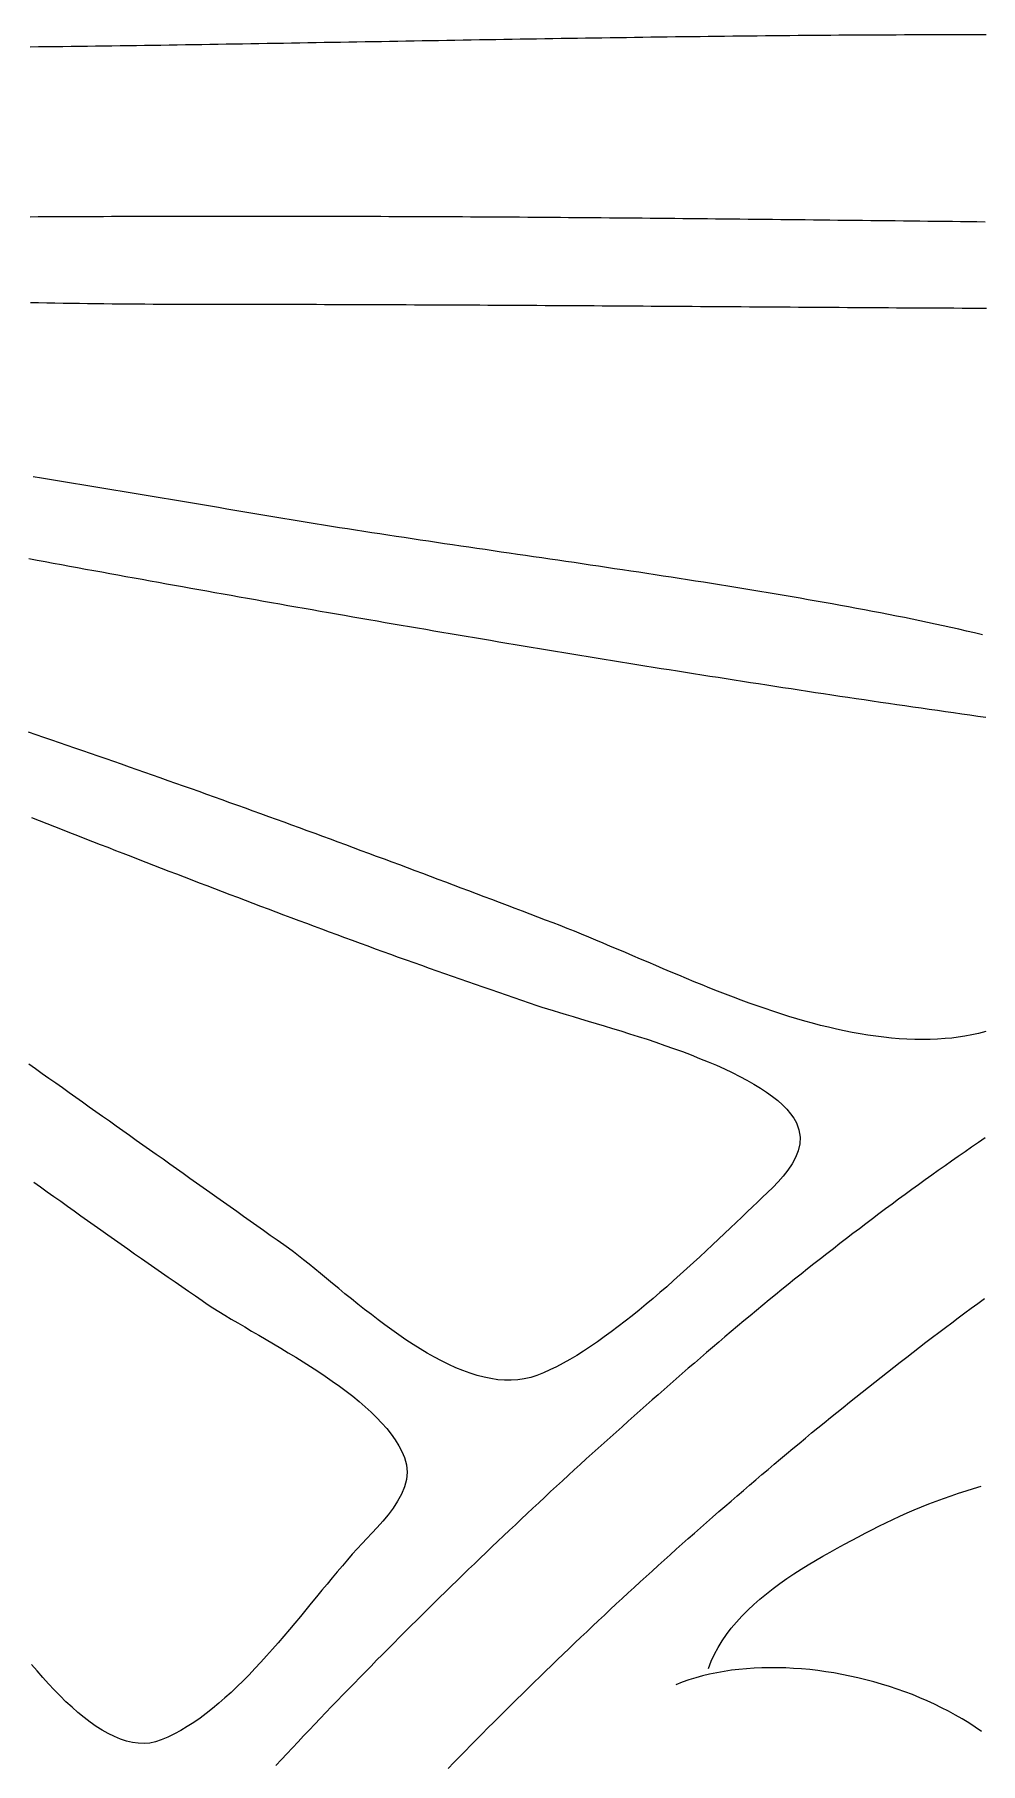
# Model space of a CAD drawing. Header units: millimetres. Extents: x 39 to 1143, y 32 to 1572.
# Drawn here: x 198 to 313.8, y 1358.4 to 1570.1 of the extents above; entities that cross this region are included whole.
import ezdxf

# ---------------------------------------------------------------- set-up
doc = ezdxf.new("R2010")
doc.units = ezdxf.units.MM
doc.layers.add('0_0_0', color=3, linetype='Continuous')

msp = doc.modelspace()

# ---------------------------------------------------------------- linework, layer by layer
at = {"layer": '0_0_0'}
for points in [[(197.49, 1568.57), (198.49, 1568.58), (199.49, 1568.59), (200.49, 1568.6), (201.49, 1568.61), (202.49, 1568.63), (203.49, 1568.64), (204.49, 1568.65), (205.48, 1568.67), (206.48, 1568.68), (207.48, 1568.69), (208.48, 1568.71), (209.48, 1568.72), (210.48, 1568.74), (211.48, 1568.75), (212.48, 1568.76), (213.48, 1568.78), (214.48, 1568.79), (215.48, 1568.81), (216.48, 1568.83), (217.48, 1568.84), (218.48, 1568.86), (219.48, 1568.87), (220.48, 1568.89), (221.48, 1568.91), (222.48, 1568.92), (223.48, 1568.94), (224.48, 1568.95), (225.48, 1568.97), (226.48, 1568.99), (227.48, 1569.01), (228.48, 1569.02), (229.48, 1569.04), (230.48, 1569.06), (231.48, 1569.07), (232.48, 1569.09), (233.48, 1569.11), (234.48, 1569.13), (235.48, 1569.14), (236.48, 1569.16), (237.48, 1569.18), (238.48, 1569.2), (239.48, 1569.21), (240.48, 1569.23), (241.48, 1569.25), (242.48, 1569.27), (243.48, 1569.28), (244.48, 1569.3), (245.48, 1569.32), (246.48, 1569.34), (247.48, 1569.35), (248.48, 1569.37), (249.48, 1569.39), (250.48, 1569.4), (251.48, 1569.42), (252.48, 1569.44), (253.48, 1569.46), (254.48, 1569.47), (255.48, 1569.49), (256.48, 1569.51), (257.48, 1569.52), (258.48, 1569.54), (259.48, 1569.55), (260.48, 1569.57), (261.48, 1569.59), (262.48, 1569.6), (263.48, 1569.62), (264.48, 1569.63), (265.48, 1569.65), (266.48, 1569.66), (267.48, 1569.68), (268.48, 1569.69), (269.48, 1569.71), (270.48, 1569.72), (271.48, 1569.74), (272.48, 1569.75), (273.48, 1569.77), (274.48, 1569.78), (275.48, 1569.79), (276.49, 1569.81), (277.49, 1569.82), (278.49, 1569.83), (279.49, 1569.84), (280.49, 1569.86), (281.49, 1569.87), (282.49, 1569.88), (283.49, 1569.89), (284.49, 1569.9), (285.49, 1569.91), (286.49, 1569.92), (287.49, 1569.93), (288.49, 1569.94), (289.5, 1569.95), (290.5, 1569.96), (291.5, 1569.97), (292.5, 1569.98), (293.5, 1569.98), (294.5, 1569.99), (295.5, 1570), (296.5, 1570.01), (297.5, 1570.01), (298.51, 1570.02), (299.51, 1570.02), (300.51, 1570.03), (301.51, 1570.03), (302.51, 1570.04), (303.51, 1570.04), (304.51, 1570.05), (305.51, 1570.05), (306.52, 1570.05), (307.52, 1570.05), (308.52, 1570.06), (309.52, 1570.06), (310.52, 1570.06), (311.52, 1570.06), (312.52, 1570.06), (313.52, 1570.06), (314.52, 1570.06)], [(197.46, 1547.76), (198.45, 1547.77), (199.45, 1547.78), (200.45, 1547.78), (201.45, 1547.79), (202.45, 1547.8), (203.45, 1547.8), (204.45, 1547.81), (205.44, 1547.81), (206.44, 1547.81), (207.44, 1547.82), (208.44, 1547.82), (209.44, 1547.83), (210.44, 1547.83), (211.44, 1547.83), (212.43, 1547.84), (213.43, 1547.84), (214.43, 1547.84), (215.43, 1547.84), (216.43, 1547.84), (217.43, 1547.85), (218.43, 1547.85), (219.43, 1547.85), (220.42, 1547.85), (221.42, 1547.85), (222.42, 1547.85), (223.42, 1547.85), (224.42, 1547.85), (225.42, 1547.85), (226.42, 1547.85), (227.42, 1547.85), (228.42, 1547.85), (229.41, 1547.85), (230.41, 1547.84), (231.41, 1547.84), (232.41, 1547.84), (233.41, 1547.84), (234.41, 1547.84), (235.41, 1547.83), (236.41, 1547.83), (237.41, 1547.83), (238.41, 1547.82), (239.41, 1547.82), (240.4, 1547.82), (241.4, 1547.81), (242.4, 1547.81), (243.4, 1547.8), (244.4, 1547.8), (245.4, 1547.8), (246.4, 1547.79), (247.4, 1547.79), (248.4, 1547.78), (249.4, 1547.78), (250.4, 1547.77), (251.4, 1547.76), (252.4, 1547.76), (253.4, 1547.75), (254.39, 1547.75), (255.39, 1547.74), (256.39, 1547.73), (257.39, 1547.73), (258.39, 1547.72), (259.39, 1547.71), (260.39, 1547.71), (261.39, 1547.7), (262.39, 1547.69), (263.39, 1547.68), (264.39, 1547.67), (265.39, 1547.67), (266.39, 1547.66), (267.39, 1547.65), (268.39, 1547.64), (269.39, 1547.63), (270.39, 1547.63), (271.39, 1547.62), (272.39, 1547.61), (273.39, 1547.6), (274.39, 1547.59), (275.39, 1547.58), (276.39, 1547.57), (277.39, 1547.56), (278.39, 1547.55), (279.39, 1547.54), (280.39, 1547.53), (281.39, 1547.52), (282.39, 1547.51), (283.39, 1547.5), (284.38, 1547.49), (285.38, 1547.48), (286.38, 1547.47), (287.38, 1547.46), (288.38, 1547.45), (289.38, 1547.44), (290.38, 1547.43), (291.38, 1547.42), (292.38, 1547.41), (293.38, 1547.39), (294.38, 1547.38), (295.38, 1547.37), (296.38, 1547.36), (297.39, 1547.35), (298.39, 1547.34), (299.39, 1547.33), (300.39, 1547.31), (301.39, 1547.3), (302.39, 1547.29), (303.39, 1547.28), (304.39, 1547.27), (305.39, 1547.26), (306.39, 1547.24), (307.39, 1547.23), (308.39, 1547.22), (309.39, 1547.21), (310.39, 1547.2), (311.39, 1547.18), (312.39, 1547.17), (313.39, 1547.16), (314.39, 1547.15)], [(197.5, 1537.28), (198.5, 1537.26), (199.5, 1537.24), (200.5, 1537.22), (201.5, 1537.2), (202.5, 1537.19), (203.51, 1537.17), (204.51, 1537.16), (205.51, 1537.14), (206.51, 1537.13), (207.51, 1537.11), (208.51, 1537.1), (209.51, 1537.09), (210.51, 1537.08), (211.51, 1537.08), (212.52, 1537.07), (213.52, 1537.06), (214.52, 1537.06), (215.52, 1537.06), (216.52, 1537.06), (217.52, 1537.06), (218.52, 1537.06), (219.52, 1537.06), (220.52, 1537.06), (221.52, 1537.06), (222.52, 1537.05), (223.52, 1537.05), (224.52, 1537.05), (225.52, 1537.05), (226.52, 1537.05), (227.52, 1537.05), (228.52, 1537.04), (229.52, 1537.04), (230.52, 1537.04), (231.52, 1537.04), (232.52, 1537.04), (233.52, 1537.03), (234.52, 1537.03), (235.52, 1537.03), (236.52, 1537.02), (237.52, 1537.02), (238.52, 1537.02), (239.52, 1537.01), (240.52, 1537.01), (241.52, 1537.01), (242.52, 1537), (243.52, 1537), (244.52, 1536.99), (245.52, 1536.99), (246.52, 1536.98), (247.52, 1536.98), (248.52, 1536.98), (249.52, 1536.97), (250.52, 1536.97), (251.52, 1536.96), (252.52, 1536.96), (253.52, 1536.95), (254.52, 1536.95), (255.52, 1536.94), (256.52, 1536.93), (257.53, 1536.93), (258.53, 1536.92), (259.53, 1536.92), (260.53, 1536.91), (261.53, 1536.91), (262.53, 1536.9), (263.53, 1536.89), (264.53, 1536.89), (265.53, 1536.88), (266.53, 1536.88), (267.53, 1536.87), (268.53, 1536.86), (269.53, 1536.86), (270.53, 1536.85), (271.53, 1536.84), (272.53, 1536.84), (273.53, 1536.83), (274.54, 1536.83), (275.54, 1536.82), (276.54, 1536.81), (277.54, 1536.81), (278.54, 1536.8), (279.54, 1536.79), (280.54, 1536.79), (281.54, 1536.78), (282.54, 1536.77), (283.54, 1536.77), (284.54, 1536.76), (285.54, 1536.75), (286.55, 1536.74), (287.55, 1536.74), (288.55, 1536.73), (289.55, 1536.72), (290.55, 1536.72), (291.55, 1536.71), (292.55, 1536.7), (293.55, 1536.7), (294.55, 1536.69), (295.55, 1536.68), (296.55, 1536.68), (297.56, 1536.67), (298.56, 1536.66), (299.56, 1536.66), (300.56, 1536.65), (301.56, 1536.64), (302.56, 1536.64), (303.56, 1536.63), (304.56, 1536.62), (305.56, 1536.62), (306.56, 1536.61), (307.56, 1536.6), (308.57, 1536.6), (309.57, 1536.59), (310.57, 1536.59), (311.57, 1536.58), (312.57, 1536.57), (313.57, 1536.57), (314.57, 1536.56)], [(314.07, 1496.6), (313.1, 1496.83), (312.13, 1497.05), (311.17, 1497.27), (310.21, 1497.48), (309.25, 1497.69), (308.3, 1497.9), (307.35, 1498.1), (306.41, 1498.3), (305.46, 1498.5), (304.52, 1498.69), (303.55, 1498.88), (302.57, 1499.07), (301.59, 1499.26), (300.6, 1499.45), (299.62, 1499.63), (298.64, 1499.82), (297.66, 1500), (296.68, 1500.18), (295.69, 1500.36), (294.71, 1500.54), (293.73, 1500.71), (292.74, 1500.88), (291.76, 1501.06), (290.77, 1501.23), (289.79, 1501.4), (288.8, 1501.56), (287.82, 1501.73), (286.83, 1501.89), (285.84, 1502.06), (284.86, 1502.22), (283.87, 1502.38), (282.88, 1502.54), (281.89, 1502.7), (280.9, 1502.86), (279.92, 1503.01), (278.93, 1503.17), (277.94, 1503.32), (276.95, 1503.48), (275.96, 1503.63), (274.97, 1503.78), (273.98, 1503.94), (272.99, 1504.09), (272, 1504.24), (271.01, 1504.39), (270.02, 1504.53), (269.03, 1504.68), (268.04, 1504.83), (267.05, 1504.98), (266.06, 1505.12), (265.06, 1505.27), (264.07, 1505.42), (263.08, 1505.56), (262.09, 1505.71), (261.1, 1505.85), (260.11, 1506), (259.12, 1506.14), (258.12, 1506.29), (257.13, 1506.43), (256.14, 1506.58), (255.15, 1506.72), (254.16, 1506.87), (253.17, 1507.01), (252.18, 1507.16), (251.19, 1507.3), (250.19, 1507.45), (249.2, 1507.59), (248.21, 1507.74), (247.22, 1507.89), (246.23, 1508.03), (245.24, 1508.18), (244.25, 1508.33), (243.26, 1508.48), (242.27, 1508.63), (241.28, 1508.78), (240.29, 1508.93), (239.3, 1509.08), (238.31, 1509.23), (237.32, 1509.38), (236.33, 1509.54), (235.35, 1509.69), (234.36, 1509.85), (233.37, 1510.01), (232.38, 1510.16), (231.39, 1510.32), (230.41, 1510.48), (229.42, 1510.64), (228.43, 1510.81), (227.45, 1510.97), (226.46, 1511.13), (225.48, 1511.3), (224.49, 1511.47), (223.51, 1511.64), (222.52, 1511.81), (221.54, 1511.98), (220.55, 1512.15), (219.57, 1512.32), (218.58, 1512.49), (217.6, 1512.66), (216.61, 1512.82), (215.62, 1512.99), (214.64, 1513.16), (213.65, 1513.32), (212.67, 1513.49), (211.68, 1513.65), (210.69, 1513.82), (209.71, 1513.98), (208.72, 1514.14), (207.73, 1514.31), (206.75, 1514.47), (205.76, 1514.63), (204.77, 1514.8), (203.78, 1514.96), (202.8, 1515.12), (201.81, 1515.28), (200.82, 1515.45), (199.84, 1515.61), (198.85, 1515.77), (197.86, 1515.93)], [(197.33, 1505.91), (198.32, 1505.73), (199.31, 1505.55), (200.3, 1505.37), (201.29, 1505.19), (202.28, 1505), (203.27, 1504.82), (204.26, 1504.64), (205.25, 1504.46), (206.23, 1504.28), (207.22, 1504.1), (208.21, 1503.92), (209.2, 1503.74), (210.19, 1503.56), (211.18, 1503.38), (212.17, 1503.2), (213.17, 1503.02), (214.16, 1502.84), (215.15, 1502.66), (216.14, 1502.49), (217.13, 1502.31), (218.12, 1502.13), (219.11, 1501.95), (220.1, 1501.77), (221.09, 1501.6), (222.08, 1501.42), (223.08, 1501.24), (224.07, 1501.07), (225.06, 1500.89), (226.05, 1500.71), (227.04, 1500.54), (228.03, 1500.36), (229.03, 1500.19), (230.02, 1500.01), (231.01, 1499.84), (232, 1499.67), (233, 1499.49), (233.99, 1499.32), (234.98, 1499.14), (235.97, 1498.97), (236.97, 1498.8), (237.96, 1498.63), (238.95, 1498.45), (239.95, 1498.28), (240.94, 1498.11), (241.93, 1497.94), (242.92, 1497.77), (243.92, 1497.6), (244.91, 1497.43), (245.9, 1497.26), (246.9, 1497.09), (247.89, 1496.92), (248.89, 1496.75), (249.88, 1496.58), (250.87, 1496.41), (251.87, 1496.24), (252.86, 1496.08), (253.85, 1495.91), (254.85, 1495.74), (255.84, 1495.58), (256.84, 1495.41), (257.83, 1495.24), (258.82, 1495.08), (259.82, 1494.91), (260.81, 1494.75), (261.81, 1494.58), (262.8, 1494.42), (263.79, 1494.26), (264.79, 1494.09), (265.78, 1493.93), (266.78, 1493.77), (267.77, 1493.61), (268.77, 1493.44), (269.76, 1493.28), (270.76, 1493.12), (271.75, 1492.96), (272.74, 1492.8), (273.74, 1492.64), (274.73, 1492.48), (275.73, 1492.32), (276.72, 1492.17), (277.72, 1492.01), (278.71, 1491.85), (279.71, 1491.69), (280.7, 1491.54), (281.7, 1491.38), (282.69, 1491.23), (283.69, 1491.07), (284.68, 1490.92), (285.67, 1490.76), (286.67, 1490.61), (287.66, 1490.45), (288.66, 1490.3), (289.65, 1490.15), (290.65, 1490), (291.64, 1489.84), (292.64, 1489.69), (293.63, 1489.54), (294.63, 1489.39), (295.62, 1489.24), (296.62, 1489.09), (297.61, 1488.94), (298.6, 1488.8), (299.6, 1488.65), (300.59, 1488.5), (301.59, 1488.35), (302.58, 1488.21), (303.58, 1488.06), (304.57, 1487.92), (305.57, 1487.77), (306.56, 1487.63), (307.55, 1487.48), (308.55, 1487.34), (309.54, 1487.2), (310.54, 1487.06), (311.53, 1486.91), (312.52, 1486.77), (313.51, 1486.63), (314.5, 1486.49)], [(314.47, 1448.01), (313.6, 1447.8), (312.76, 1447.62), (311.92, 1447.46), (311.11, 1447.33), (310.31, 1447.23), (309.52, 1447.15), (308.59, 1447.09), (307.66, 1447.05), (306.72, 1447.04), (305.78, 1447.05), (304.83, 1447.09), (303.89, 1447.14), (302.93, 1447.22), (301.98, 1447.32), (301.02, 1447.44), (300.06, 1447.58), (299.1, 1447.74), (298.13, 1447.91), (297.16, 1448.1), (296.2, 1448.31), (295.23, 1448.54), (294.26, 1448.78), (293.28, 1449.03), (292.31, 1449.3), (291.34, 1449.58), (290.37, 1449.88), (289.4, 1450.18), (288.42, 1450.5), (287.45, 1450.83), (286.48, 1451.17), (285.51, 1451.51), (284.55, 1451.87), (283.58, 1452.23), (282.62, 1452.6), (281.65, 1452.97), (280.7, 1453.35), (279.74, 1453.73), (278.78, 1454.12), (277.83, 1454.51), (276.89, 1454.91), (275.94, 1455.3), (275, 1455.7), (274.07, 1456.1), (273.13, 1456.5), (272.21, 1456.89), (271.28, 1457.29), (270.37, 1457.68), (269.45, 1458.07), (268.55, 1458.45), (267.65, 1458.83), (266.75, 1459.21), (265.86, 1459.58), (264.98, 1459.94), (264.11, 1460.3), (263.24, 1460.65), (262.38, 1460.99), (261.52, 1461.32), (260.59, 1461.67), (259.65, 1462.03), (258.71, 1462.39), (257.77, 1462.75), (256.84, 1463.1), (255.9, 1463.46), (254.96, 1463.81), (254.02, 1464.17), (253.08, 1464.53), (252.14, 1464.88), (251.2, 1465.24), (250.26, 1465.59), (249.32, 1465.94), (248.38, 1466.3), (247.44, 1466.65), (246.5, 1467), (245.56, 1467.36), (244.62, 1467.71), (243.67, 1468.06), (242.73, 1468.41), (241.79, 1468.76), (240.85, 1469.11), (239.9, 1469.46), (238.96, 1469.81), (238.02, 1470.16), (237.07, 1470.51), (236.13, 1470.86), (235.18, 1471.21), (234.24, 1471.56), (233.3, 1471.9), (232.35, 1472.25), (231.41, 1472.6), (230.46, 1472.94), (229.52, 1473.29), (228.57, 1473.63), (227.62, 1473.97), (226.68, 1474.32), (225.73, 1474.66), (224.79, 1475), (223.84, 1475.35), (222.89, 1475.69), (221.94, 1476.03), (221, 1476.37), (220.05, 1476.71), (219.1, 1477.05), (218.15, 1477.39), (217.21, 1477.72), (216.26, 1478.06), (215.31, 1478.4), (214.36, 1478.73), (213.41, 1479.07), (212.46, 1479.4), (211.51, 1479.74), (210.56, 1480.07), (209.62, 1480.4), (208.67, 1480.74), (207.72, 1481.07), (206.77, 1481.4), (205.82, 1481.73), (204.87, 1482.06), (203.91, 1482.39), (202.96, 1482.72), (202.01, 1483.04), (201.06, 1483.37), (200.11, 1483.7), (199.16, 1484.02), (198.21, 1484.35), (197.26, 1484.67)], [(197.65, 1474.21), (198.59, 1473.84), (199.52, 1473.48), (200.45, 1473.11), (201.38, 1472.75), (202.31, 1472.38), (203.25, 1472.02), (204.18, 1471.66), (205.11, 1471.29), (206.04, 1470.93), (206.98, 1470.57), (207.91, 1470.2), (208.84, 1469.84), (209.78, 1469.48), (210.71, 1469.12), (211.64, 1468.75), (212.58, 1468.39), (213.51, 1468.03), (214.44, 1467.67), (215.38, 1467.31), (216.31, 1466.95), (217.25, 1466.59), (218.18, 1466.23), (219.12, 1465.88), (220.05, 1465.52), (220.99, 1465.16), (221.92, 1464.8), (222.86, 1464.45), (223.79, 1464.09), (224.73, 1463.74), (225.67, 1463.38), (226.6, 1463.03), (227.54, 1462.68), (228.48, 1462.32), (229.41, 1461.97), (230.35, 1461.62), (231.29, 1461.27), (232.23, 1460.92), (233.16, 1460.58), (234.1, 1460.23), (235.04, 1459.88), (235.98, 1459.54), (236.92, 1459.19), (237.86, 1458.85), (238.8, 1458.5), (239.73, 1458.16), (240.67, 1457.82), (241.61, 1457.48), (242.55, 1457.14), (243.5, 1456.8), (244.44, 1456.46), (245.38, 1456.13), (246.32, 1455.79), (247.26, 1455.46), (248.2, 1455.13), (249.14, 1454.79), (250.09, 1454.46), (251.03, 1454.13), (251.97, 1453.81), (252.91, 1453.48), (253.86, 1453.15), (254.8, 1452.83), (255.75, 1452.5), (256.69, 1452.18), (257.63, 1451.86), (258.58, 1451.54), (259.52, 1451.22), (260.13, 1451.02), (260.8, 1450.81), (261.52, 1450.59), (262.29, 1450.36), (263.1, 1450.11), (263.96, 1449.86), (264.86, 1449.59), (265.8, 1449.31), (266.76, 1449.02), (267.76, 1448.72), (268.77, 1448.41), (269.81, 1448.09), (270.87, 1447.76), (271.93, 1447.42), (273.01, 1447.07), (274.09, 1446.71), (275.17, 1446.33), (276.26, 1445.95), (277.33, 1445.56), (278.39, 1445.15), (279.44, 1444.74), (280.48, 1444.32), (281.49, 1443.89), (282.47, 1443.44), (283.43, 1442.99), (284.36, 1442.53), (285.24, 1442.06), (286.09, 1441.58), (286.9, 1441.09), (287.65, 1440.59), (288.36, 1440.08), (289.01, 1439.56), (289.59, 1439.04), (290.12, 1438.5), (290.58, 1437.96), (290.97, 1437.41), (291.29, 1436.84), (291.61, 1435.97), (291.75, 1435.11), (291.71, 1434.26), (291.52, 1433.43), (291.2, 1432.62), (290.77, 1431.83), (290.26, 1431.06), (289.68, 1430.32), (289.05, 1429.62), (288.4, 1428.94), (287.75, 1428.31), (287.11, 1427.71), (286.52, 1427.15), (285.9, 1426.56), (285.26, 1425.95), (284.6, 1425.31), (283.92, 1424.66), (283.22, 1423.99), (282.5, 1423.31), (281.76, 1422.61), (281.01, 1421.9), (280.25, 1421.19), (279.47, 1420.46), (278.68, 1419.73), (277.88, 1419), (277.07, 1418.26), (276.25, 1417.53), (275.42, 1416.79), (274.59, 1416.07), (273.75, 1415.34), (272.9, 1414.63), (272.05, 1413.93), (271.2, 1413.24), (270.34, 1412.56), (269.48, 1411.9), (268.63, 1411.26), (267.77, 1410.63), (266.92, 1410.03), (266.07, 1409.45), (265.23, 1408.9), (264.39, 1408.38), (263.56, 1407.89), (262.73, 1407.42), (261.91, 1406.99), (261.11, 1406.6), (260.31, 1406.25), (259.52, 1405.93), (258.76, 1405.68), (257.98, 1405.5), (257.18, 1405.38), (256.38, 1405.33), (255.56, 1405.34), (254.73, 1405.4), (253.89, 1405.53), (253.05, 1405.7), (252.19, 1405.93), (251.33, 1406.2), (250.47, 1406.52), (249.6, 1406.87), (248.73, 1407.27), (247.85, 1407.7), (246.98, 1408.17), (246.1, 1408.66), (245.23, 1409.18), (244.36, 1409.73), (243.49, 1410.3), (242.63, 1410.89), (241.77, 1411.49), (240.92, 1412.11), (240.08, 1412.74), (239.25, 1413.37), (238.42, 1414.01), (237.61, 1414.65), (236.81, 1415.29), (236.02, 1415.93), (235.25, 1416.56), (234.49, 1417.19), (233.75, 1417.8), (233.02, 1418.39), (232.32, 1418.97), (231.63, 1419.53), (230.96, 1420.06), (230.32, 1420.57), (229.7, 1421.05), (229.1, 1421.5), (228.52, 1421.91), (227.7, 1422.49), (226.88, 1423.07), (226.06, 1423.65), (225.24, 1424.24), (224.41, 1424.82), (223.59, 1425.4), (222.77, 1425.98), (221.95, 1426.56), (221.13, 1427.14), (220.31, 1427.72), (219.49, 1428.3), (218.66, 1428.88), (217.84, 1429.47), (217.02, 1430.05), (216.2, 1430.63), (215.38, 1431.21), (214.56, 1431.79), (213.74, 1432.38), (212.91, 1432.96), (212.09, 1433.54), (211.27, 1434.12), (210.45, 1434.7), (209.63, 1435.29), (208.81, 1435.87), (207.99, 1436.45), (207.17, 1437.03), (206.34, 1437.61), (205.52, 1438.2), (204.7, 1438.78), (203.88, 1439.36), (203.06, 1439.94), (202.24, 1440.53), (201.42, 1441.11), (200.6, 1441.69), (199.77, 1442.27), (198.95, 1442.86), (198.13, 1443.44), (197.31, 1444.02)], [(314.4, 1435.01), (313.57, 1434.45), (312.75, 1433.88), (311.94, 1433.31), (311.12, 1432.74), (310.3, 1432.16), (309.49, 1431.59), (308.67, 1431.01), (307.86, 1430.43), (307.05, 1429.85), (306.24, 1429.26), (305.43, 1428.67), (304.62, 1428.08), (303.81, 1427.49), (303.01, 1426.9), (302.2, 1426.3), (301.4, 1425.7), (300.6, 1425.1), (299.8, 1424.5), (299, 1423.89), (298.2, 1423.28), (297.41, 1422.67), (296.61, 1422.06), (295.82, 1421.44), (295.02, 1420.83), (294.23, 1420.21), (293.44, 1419.59), (292.66, 1418.96), (291.87, 1418.33), (291.08, 1417.71), (290.3, 1417.07), (289.51, 1416.44), (288.73, 1415.8), (287.95, 1415.17), (287.17, 1414.52), (286.39, 1413.88), (285.62, 1413.24), (284.84, 1412.59), (284.07, 1411.94), (283.3, 1411.29), (282.52, 1410.63), (281.78, 1409.99), (281.03, 1409.36), (280.29, 1408.72), (279.55, 1408.08), (278.8, 1407.44), (278.06, 1406.8), (277.32, 1406.15), (276.58, 1405.51), (275.84, 1404.86), (275.1, 1404.22), (274.36, 1403.57), (273.62, 1402.92), (272.89, 1402.27), (272.15, 1401.62), (271.41, 1400.96), (270.68, 1400.31), (269.95, 1399.65), (269.21, 1399), (268.48, 1398.34), (267.75, 1397.68), (267.02, 1397.02), (266.29, 1396.36), (265.56, 1395.7), (264.83, 1395.03), (264.1, 1394.37), (263.38, 1393.7), (262.65, 1393.04), (261.93, 1392.37), (261.2, 1391.7), (260.48, 1391.03), (259.76, 1390.35), (259.04, 1389.68), (258.31, 1389.01), (257.59, 1388.33), (256.88, 1387.65), (256.16, 1386.98), (255.44, 1386.3), (254.72, 1385.62), (254.01, 1384.94), (253.3, 1384.25), (252.58, 1383.57), (251.87, 1382.88), (251.16, 1382.2), (250.45, 1381.51), (249.74, 1380.82), (249.03, 1380.13), (248.32, 1379.44), (247.61, 1378.75), (246.91, 1378.06), (246.2, 1377.36), (245.5, 1376.67), (244.8, 1375.97), (244.09, 1375.27), (243.39, 1374.57), (242.69, 1373.87), (241.99, 1373.17), (241.3, 1372.47), (240.6, 1371.76), (239.9, 1371.06), (239.21, 1370.35), (238.52, 1369.65), (237.82, 1368.94), (237.13, 1368.23), (236.44, 1367.52), (235.75, 1366.81), (235.06, 1366.09), (234.38, 1365.38), (233.69, 1364.66), (233, 1363.95), (232.32, 1363.23), (231.64, 1362.51), (230.95, 1361.79), (230.27, 1361.07), (229.59, 1360.35), (228.92, 1359.62), (228.24, 1358.9), (227.56, 1358.17)], [(197.93, 1429.59), (198.75, 1429), (199.57, 1428.41), (200.39, 1427.83), (201.21, 1427.24), (202.03, 1426.65), (202.85, 1426.07), (203.67, 1425.48), (204.5, 1424.9), (205.32, 1424.31), (206.14, 1423.73), (206.97, 1423.15), (207.79, 1422.57), (208.61, 1421.99), (209.44, 1421.41), (210.26, 1420.83), (211.09, 1420.25), (211.91, 1419.67), (212.74, 1419.1), (213.56, 1418.52), (214.39, 1417.94), (215.22, 1417.37), (216.04, 1416.8), (216.87, 1416.23), (217.7, 1415.65), (218.52, 1415.08), (219.16, 1414.65), (219.84, 1414.21), (220.56, 1413.76), (221.31, 1413.3), (222.09, 1412.83), (222.9, 1412.35), (223.74, 1411.86), (224.59, 1411.36), (225.47, 1410.85), (226.36, 1410.33), (227.26, 1409.8), (228.17, 1409.26), (229.08, 1408.71), (229.99, 1408.15), (230.91, 1407.59), (231.81, 1407.01), (232.71, 1406.43), (233.6, 1405.83), (234.47, 1405.23), (235.33, 1404.62), (236.16, 1404), (236.97, 1403.37), (237.75, 1402.73), (238.5, 1402.08), (239.22, 1401.43), (239.9, 1400.76), (240.53, 1400.09), (241.13, 1399.41), (241.67, 1398.72), (242.16, 1398.03), (242.6, 1397.32), (242.99, 1396.61), (243.31, 1395.89), (243.57, 1394.98), (243.64, 1394.07), (243.54, 1393.17), (243.3, 1392.27), (242.93, 1391.39), (242.46, 1390.52), (241.9, 1389.68), (241.29, 1388.86), (240.64, 1388.08), (239.98, 1387.33), (239.32, 1386.62), (238.69, 1385.96), (238.11, 1385.34), (237.52, 1384.7), (236.92, 1384.04), (236.31, 1383.35), (235.7, 1382.63), (235.08, 1381.9), (234.45, 1381.16), (233.82, 1380.39), (233.18, 1379.62), (232.54, 1378.83), (231.88, 1378.04), (231.22, 1377.24), (230.56, 1376.43), (229.88, 1375.62), (229.21, 1374.81), (228.52, 1374), (227.83, 1373.2), (227.13, 1372.4), (226.43, 1371.6), (225.71, 1370.82), (225, 1370.05), (224.27, 1369.29), (223.55, 1368.55), (222.81, 1367.83), (222.07, 1367.13), (221.32, 1366.45), (220.57, 1365.79), (219.81, 1365.16), (219.04, 1364.56), (218.27, 1363.99), (217.5, 1363.45), (216.71, 1362.94), (215.92, 1362.47), (215.13, 1362.04), (214.33, 1361.65), (213.52, 1361.31), (212.84, 1361.08), (212.14, 1360.93), (211.43, 1360.88), (210.71, 1360.9), (209.99, 1361), (209.26, 1361.17), (208.52, 1361.41), (207.78, 1361.71), (207.04, 1362.08), (206.3, 1362.5), (205.56, 1362.97), (204.81, 1363.49), (204.07, 1364.06), (203.33, 1364.67), (202.6, 1365.31), (201.86, 1365.99), (201.14, 1366.7), (200.42, 1367.43), (199.71, 1368.19), (199.01, 1368.96), (198.32, 1369.75), (197.64, 1370.55)], [(248.65, 1357.83), (249.34, 1358.54), (250.03, 1359.24), (250.73, 1359.95), (251.43, 1360.66), (252.12, 1361.36), (252.82, 1362.07), (253.52, 1362.77), (254.23, 1363.47), (254.93, 1364.18), (255.63, 1364.88), (256.34, 1365.57), (257.04, 1366.27), (257.75, 1366.97), (258.46, 1367.66), (259.17, 1368.36), (259.88, 1369.05), (260.59, 1369.74), (261.31, 1370.43), (262.02, 1371.12), (262.74, 1371.81), (263.46, 1372.5), (264.18, 1373.18), (264.9, 1373.87), (265.62, 1374.55), (266.34, 1375.23), (267.06, 1375.91), (267.79, 1376.59), (268.51, 1377.27), (269.24, 1377.95), (269.97, 1378.62), (270.7, 1379.3), (271.43, 1379.97), (272.16, 1380.64), (272.9, 1381.31), (273.63, 1381.98), (274.37, 1382.65), (275.1, 1383.31), (275.84, 1383.98), (276.58, 1384.64), (277.32, 1385.3), (278.06, 1385.96), (278.81, 1386.62), (279.55, 1387.28), (280.3, 1387.94), (281.04, 1388.59), (281.79, 1389.25), (282.54, 1389.9), (283.29, 1390.55), (284.04, 1391.2), (284.8, 1391.85), (285.55, 1392.49), (286.31, 1393.14), (287.06, 1393.78), (287.82, 1394.43), (288.58, 1395.07), (289.34, 1395.71), (290.1, 1396.34), (290.86, 1396.98), (291.63, 1397.61), (292.39, 1398.25), (293.16, 1398.88), (293.93, 1399.51), (294.69, 1400.14), (295.46, 1400.77), (296.24, 1401.39), (297.01, 1402.02), (297.78, 1402.64), (298.56, 1403.26), (299.33, 1403.88), (300.11, 1404.5), (300.89, 1405.11), (301.67, 1405.73), (302.45, 1406.34), (303.23, 1406.95), (304.01, 1407.56), (304.8, 1408.17), (305.58, 1408.78), (306.37, 1409.38), (307.16, 1409.99), (307.95, 1410.59), (308.74, 1411.19), (309.53, 1411.78), (310.32, 1412.38), (311.12, 1412.98), (311.91, 1413.57), (312.71, 1414.16), (313.51, 1414.75), (314.31, 1415.34)], [(280.52, 1370.06), (280.86, 1370.94), (281.25, 1371.79), (281.7, 1372.62), (282.19, 1373.44), (282.74, 1374.23), (283.32, 1375), (283.96, 1375.74), (284.62, 1376.47), (285.33, 1377.18), (286.07, 1377.87), (286.83, 1378.55), (287.62, 1379.2), (288.44, 1379.83), (289.27, 1380.45), (290.13, 1381.05), (290.99, 1381.63), (291.87, 1382.2), (292.75, 1382.75), (293.64, 1383.28), (294.53, 1383.8), (295.41, 1384.31), (296.3, 1384.79), (297.17, 1385.27), (298.03, 1385.73), (298.88, 1386.18), (299.71, 1386.61), (300.52, 1387.03), (301.37, 1387.46), (302.23, 1387.89), (303.1, 1388.3), (303.97, 1388.7), (304.85, 1389.09), (305.73, 1389.47), (306.62, 1389.84), (307.51, 1390.19), (308.41, 1390.54), (309.32, 1390.87), (310.23, 1391.19), (311.14, 1391.51), (312.07, 1391.81), (312.99, 1392.09), (313.92, 1392.37)], [(313.95, 1362.34), (313.19, 1362.86), (312.4, 1363.38), (311.59, 1363.87), (310.77, 1364.35), (309.93, 1364.81), (309.07, 1365.25), (308.2, 1365.68), (307.31, 1366.09), (306.4, 1366.47), (305.49, 1366.85), (304.56, 1367.2), (303.62, 1367.53), (302.68, 1367.85), (301.72, 1368.15), (300.76, 1368.42), (299.79, 1368.68), (298.82, 1368.92), (297.84, 1369.13), (296.86, 1369.33), (295.87, 1369.51), (294.89, 1369.66), (293.9, 1369.8), (292.92, 1369.91), (291.93, 1370), (290.95, 1370.07), (289.98, 1370.12), (289.01, 1370.15), (288.04, 1370.15), (287.08, 1370.13), (286.13, 1370.09), (285.19, 1370.02), (284.26, 1369.94), (283.35, 1369.83), (282.44, 1369.69), (281.55, 1369.53), (280.67, 1369.35), (279.8, 1369.14), (278.96, 1368.91), (278.13, 1368.65), (277.32, 1368.37), (276.52, 1368.06)]]:
    msp.add_lwpolyline(points, dxfattribs=at)

doc.saveas('drawing.dxf')
